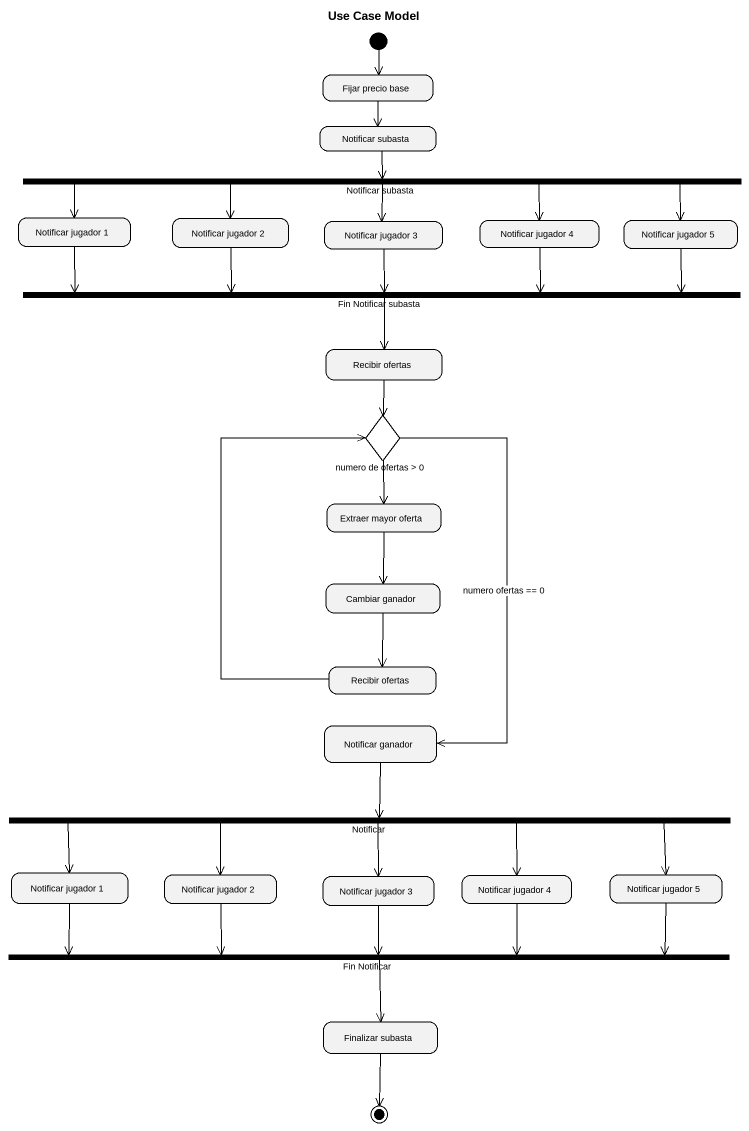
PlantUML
@startuml
title Use Case Model
hide empty description
state "Fijar precio base" as Fijar_precio_base
state "Notificar subasta" as Notificar_subasta
state "Notificar subasta" as Notificar_subasta_2 <<fork>>
state "Notificar jugador 1" as Notificar_jugador_1
state "Notificar jugador 2" as Notificar_jugador_2
state "Notificar jugador 3" as Notificar_jugador_3
state "Notificar jugador 4" as Notificar_jugador_4
state "Notificar jugador 5" as Notificar_jugador_5
state "Fin Notificar subasta" as Fin_Notificar_subasta <<join>>
state "Recibir ofertas" as Recibir_ofertas
state "numero de ofertas > 0" as numero_de_ofertas_0 <<choice>>
state "Extraer mayor oferta" as Extraer_mayor_oferta
state "Cambiar ganador" as Cambiar_ganador
state "Recibir ofertas" as Recibir_ofertas_2
state "Notificar ganador" as Notificar_ganador
state Notificar <<fork>>
state "Notificar jugador 1" as Notificar_jugador_1_2
state "Notificar jugador 2" as Notificar_jugador_2_2
state "Notificar jugador 3" as Notificar_jugador_3_2
state "Notificar jugador 4" as Notificar_jugador_4_2
state "Notificar jugador 5" as Notificar_jugador_5_2
state "Fin Notificar" as Fin_Notificar <<join>>
state "Finalizar subasta" as Finalizar_subasta
[*] --> Fijar_precio_base
Fijar_precio_base --> Notificar_subasta
Notificar_subasta --> Notificar_subasta_2
Notificar_subasta_2 -left-> Notificar_jugador_1
Notificar_subasta_2 -left-> Notificar_jugador_2
Notificar_subasta_2 --> Notificar_jugador_3
Notificar_subasta_2 -right-> Notificar_jugador_4
Notificar_subasta_2 -right-> Notificar_jugador_5
Notificar_jugador_1 -right-> Fin_Notificar_subasta
Notificar_jugador_2 -right-> Fin_Notificar_subasta
Notificar_jugador_3 --> Fin_Notificar_subasta
Notificar_jugador_4 -left-> Fin_Notificar_subasta
Notificar_jugador_5 -left-> Fin_Notificar_subasta
Fin_Notificar_subasta --> Recibir_ofertas
Recibir_ofertas --> numero_de_ofertas_0
numero_de_ofertas_0 --> Extraer_mayor_oferta
numero_de_ofertas_0 --> Notificar_ganador : numero ofertas == 0
Extraer_mayor_oferta --> Cambiar_ganador
Cambiar_ganador --> Recibir_ofertas_2
Recibir_ofertas_2 -up-> numero_de_ofertas_0
Notificar_ganador --> Notificar
Notificar -left-> Notificar_jugador_1_2
Notificar -left-> Notificar_jugador_2_2
Notificar --> Notificar_jugador_3_2
Notificar -right-> Notificar_jugador_4_2
Notificar -right-> Notificar_jugador_5_2
Notificar_jugador_1_2 -right-> Fin_Notificar
Notificar_jugador_2_2 -right-> Fin_Notificar
Notificar_jugador_3_2 --> Fin_Notificar
Notificar_jugador_4_2 -left-> Fin_Notificar
Notificar_jugador_5_2 -left-> Fin_Notificar
Fin_Notificar --> Finalizar_subasta
Finalizar_subasta --> [*]
@enduml
